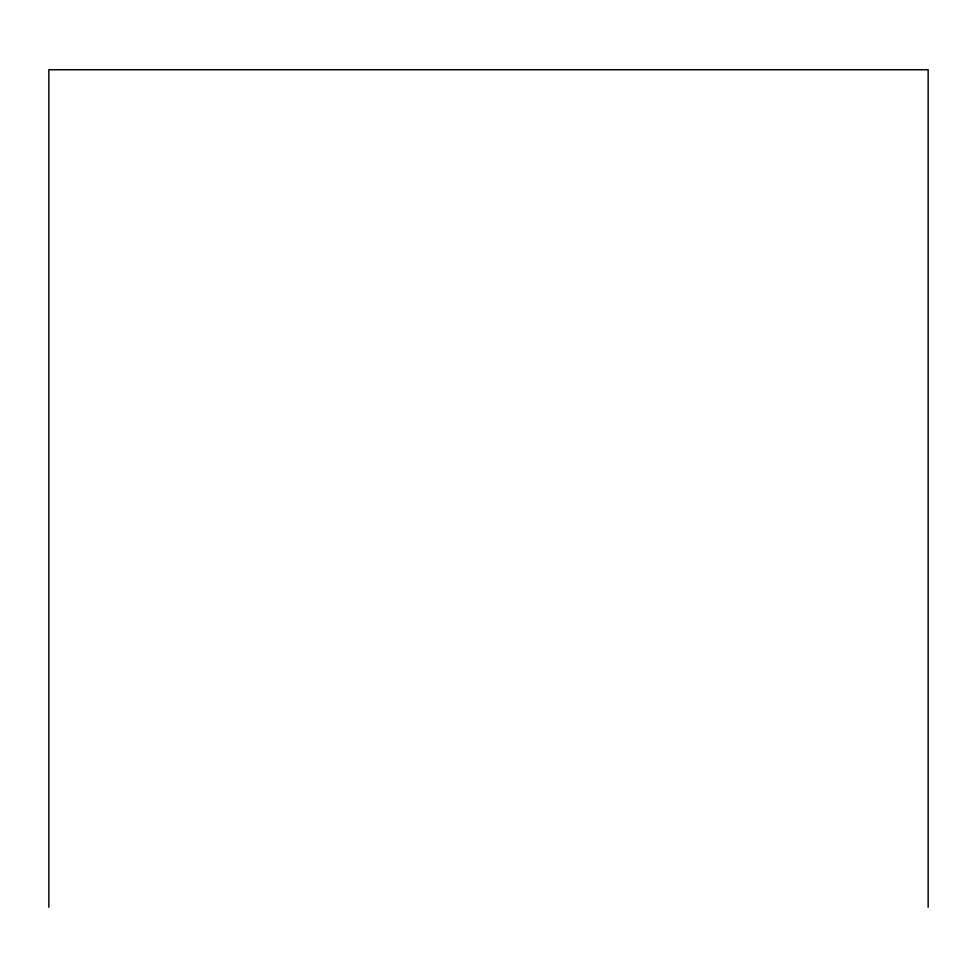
<?xml version="1.0" encoding="UTF-8"?>
<svg xmlns="http://www.w3.org/2000/svg" width="977" height="977" viewBox="0 0 977 977"><rect width="100%" height="100%" fill="white"/><g stroke="black" fill="none" stroke-linecap="round" stroke-linejoin="round"><path stroke-width="1.47" d="M928.15 907.254L928.15 69.746L48.85 69.746L48.85 907.254"/></g></svg>
